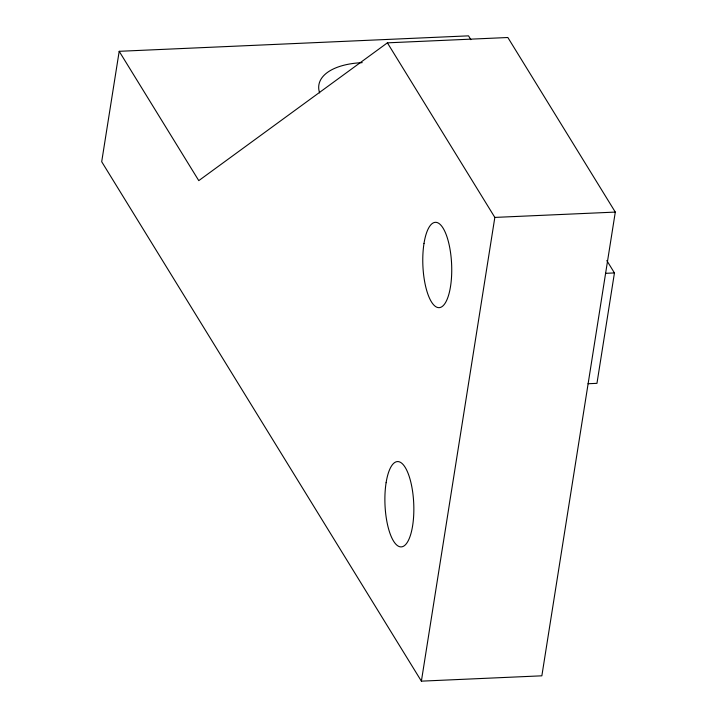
<?xml version="1.0" encoding="UTF-8"?>
<svg xmlns="http://www.w3.org/2000/svg" width="717" height="717" viewBox="0 0 717 717"><rect width="100%" height="100%" fill="white"/><g stroke="black" fill="none" stroke-linecap="round" stroke-linejoin="round"><path stroke-width="1.08" d="M119.192 51.31L101.697 161.728L421.39 681.15L541.855 675.817L615.303 212.089L507.851 37.508L387.395 42.841L198.779 180.63L119.192 51.31L468.524 35.85L470.863 39.659M421.39 681.15L494.838 217.412L387.395 42.841M606.824 260.558L614.442 272.935L596.956 383.344L588.021 383.738M494.838 217.412L615.303 212.089M605.506 273.329L614.442 272.935M319.639 92.923A64.028 31.234 9 0 1 362.219 62.648M386.113 482.684A42.688 14.376 87.5 0 0 400.955 546.892A42.688 14.376 87.5 0 0 411.056 483.141A42.688 14.376 87.5 0 0 386.113 482.684M423.998 243.457A42.688 14.376 87.5 0 0 438.849 307.656A42.688 14.376 87.5 0 0 448.95 243.914A42.688 14.376 87.5 0 0 423.998 243.457"/></g></svg>
